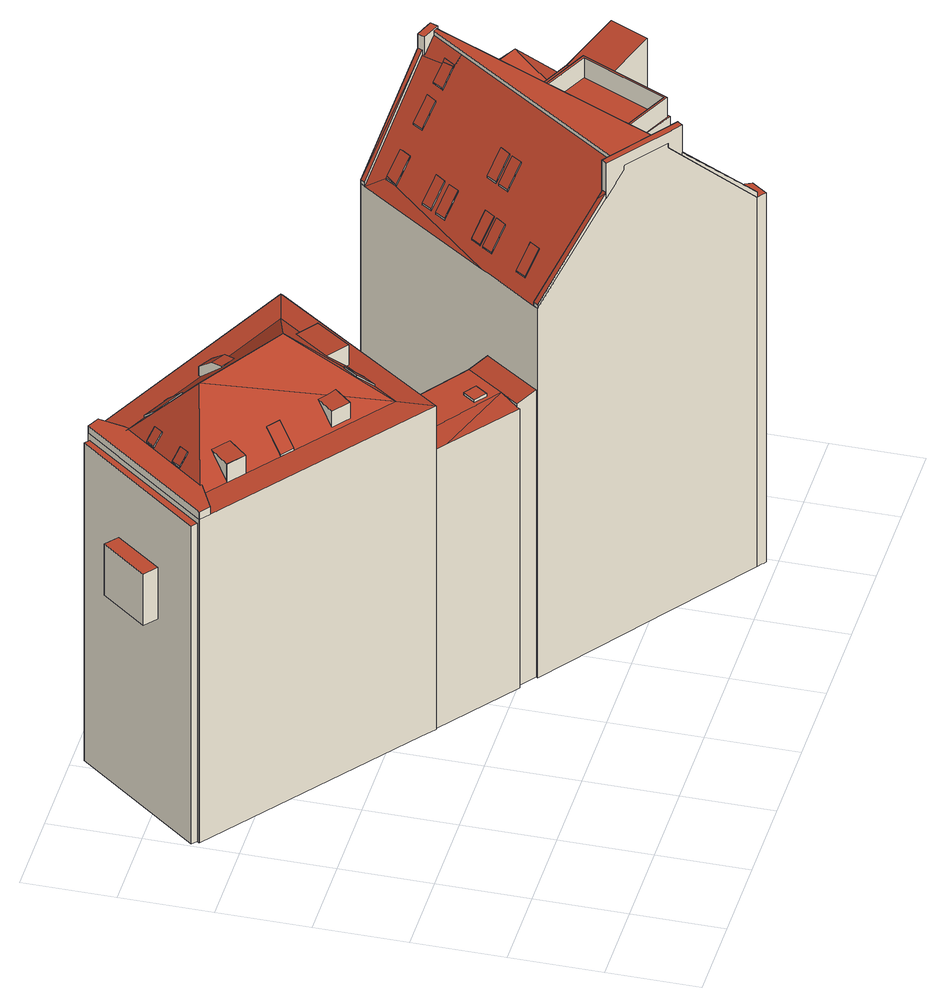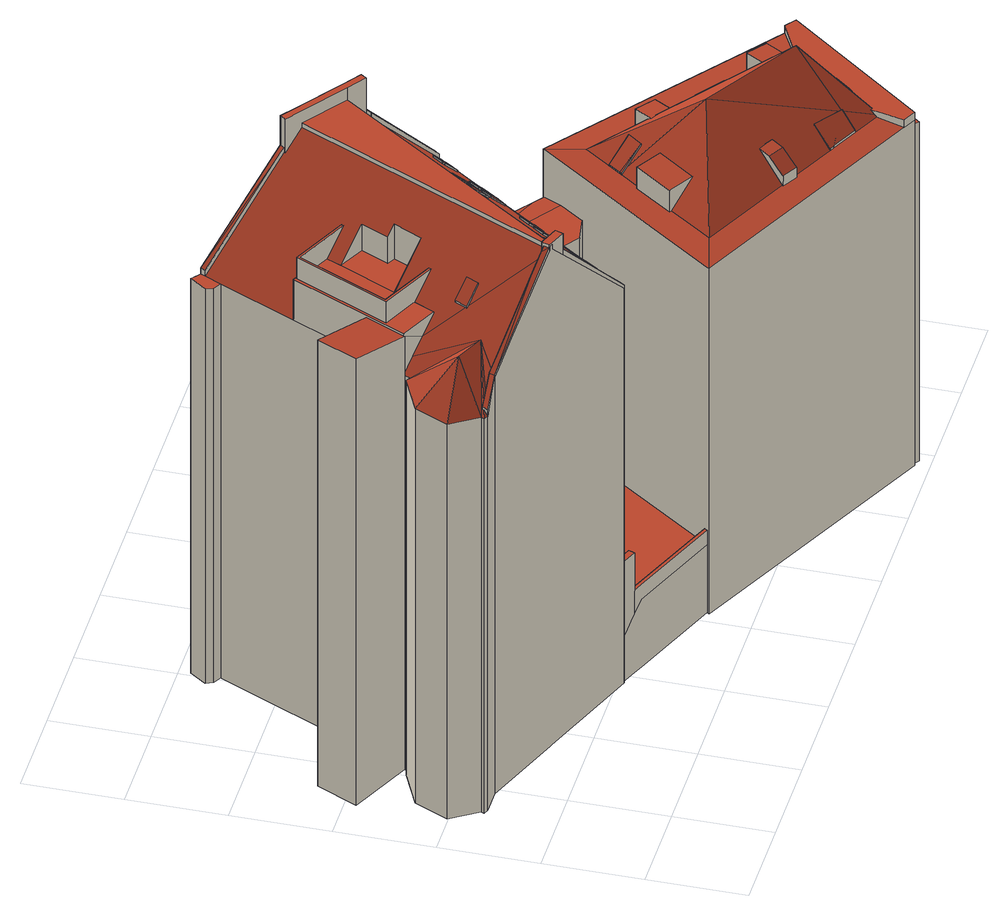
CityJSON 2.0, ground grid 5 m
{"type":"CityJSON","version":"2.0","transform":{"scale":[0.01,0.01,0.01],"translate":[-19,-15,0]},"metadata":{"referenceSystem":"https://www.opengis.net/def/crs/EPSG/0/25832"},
"CityObjects":{
"building1":{"type":"Building","attributes":{"Grundfläche 2D":454.69,"Grundhöhe NN":11.96,"_sourceDataset":"Hamburg LoD3.0-HH Area 1 (2023), tile 6433","_sourceUrl":"https://suche.transparenz.hamburg.de/dataset/3d-gebaeudemodell-lod3-0-hh-hamburg5","name":"Civic building","measuredHeight":29.89,"_assetSource":"Hamburg LoD3.0-HH Area 1 (2023), tile 6433","_license":"Datenlizenz Deutschland – Namensnennung – Version 2.0","_attribution":"Freie und Hansestadt Hamburg, Landesbetrieb Geoinformation und Vermessung"},"children":["building1-1","building1-2","building1-3","building1-4","building1-5","building1-6","building1-7","building1-8","building1-9","building1-10","building1-11","building1-12","building1-13","building1-14","building1-15","building1-16","building1-17","building1-18","building1-19","building1-20","building1-21","building1-22","building1-23","building1-24","building1-25","building1-26","building1-27","building1-28","building1-29","building1-30","building1-31"],"geometry":[{"type":"MultiSurface","lod":"3","boundaries":[[[0,1,2,3,4,5,6,7,8,9,10,11]],[[12,13,14,15,16,17]],[[18,19,20,21,22,23,24,25]],[[26,27,28,29,30,31,32]],[[26,32,31,33,34,35,36,37,38,39,40,41,42]],[[43,44,45,46,47,48,49,50,51]],[[47,46,52]],[[53,54,55,56,57,58,59]],[[60,61,62,63,64,65,59,58,66,67,51,50]],[[68,64,63,69]],[[70,71,5,4,55,54,53,59,72]],[[6,5,71]],[[64,73,59,65]],[[73,64,68]],[[63,62,61,60,50,73,68,69]],[[72,59,73,71,70]],[[74,45,44,75]],[[45,74,76]],[[50,49,48,47,52,76,73]],[[46,76,52]],[[45,76,46]],[[6,71,74,75,7]],[[76,71,73]],[[74,71,76]],[[77,78,79,80,81]],[[82,80,79,83]],[[80,82,84,85]],[[86,87,88,89,90,89,91,92,93,94,95,96,97,98,99,100,101,102]],[[103,100,104,105,102]],[[103,102,101]],[[91,89,88,106]],[[101,100,103]],[[107,108,109,110,111,112,113,114,115,116,117,118,119,120,121,122,123,124,125,126,127,128,129,130,131,132,133]],[[134,135,136,137,138]],[[130,129,128,137,136,139,140,141,132,131]],[[136,135,142,143]],[[142,144,143]],[[144,145,143]],[[145,146,143]],[[147,148,136,146,149]],[[146,136,143]],[[150,136,148,147,149,151]],[[139,136,150,151,140]],[[152,153,154,155,156,157,158,159]],[[160,161,162,163,164,112,111,110,165]],[[166,167,168,169]],[[170,171,172,173,174]],[[175,176,177,178]],[[179,180,81,80,181,182]],[[157,156,155,105,104,100,99,98,158]],[[133,132,154,153,152,159,108,107]],[[11,183,184,185,1,0]],[[1,185,186,2]],[[56,3,2,186]],[[55,4,3,56]],[[7,75,44,43,10,9,8]],[[183,11,10,43]],[[124,12,17,125]],[[25,24,127,126]],[[14,13,117,116]],[[20,115,114,21]],[[21,114,113,22]],[[23,22,113,187,172,171]],[[24,23,171,128,127]],[[137,128,171,138]],[[188,27,26,42,41,189,190,191]],[[168,167,192,193,185,184,183,194,195]],[[196,186,185,193]],[[197,198,58,57,56,186,196]],[[79,78,29,28,27,188,199,51,67,66,58,198,200,83]],[[194,183,43,51,199]],[[30,77,81,33,31]],[[78,77,30,29]],[[201,84,82,83,200]],[[85,84,201,202]],[[203,161,160,165,110,204,205,206]],[[207,162,161,203]],[[208,163,162,207]],[[209,210,112,164,163,208]],[[211,169,168,195]],[[169,211,212,166],[177,176,213,214]],[[192,167,166,212]],[[171,170,134,138]],[[173,172,187,215,216]],[[217,174,173,216]],[[170,174,217,218,134]],[[40,39,38,37,36,35,34,180,179,182,219,220,96,95,94,93,92,91,106,88,87,86,221,189,41]],[[97,96,220,222,223,204,110,109,108,159,158,98]],[[187,113,112,210,215]],[[224,135,134,218]],[[225,142,135,224]],[[226,144,142,225]],[[227,145,144,226]],[[228,146,145,227]],[[229,149,146,228]],[[230,151,149,229]],[[231,140,151,230]],[[141,140,231,232,233,221,86,102,105,155,154,132]],[[234,175,178,235]],[[213,176,175,234]],[[235,178,177,214]],[[81,180,34,33]],[[80,85,181]],[[182,181,85,202,219]],[[226,225,224,218,217,216,215,210,209,208,207,203,206,205,204,223,222,220,219,202,201,200,198,197,196,193,192,212,211,195,194,199,188,191,190,189,221,233,232,231,230,229,228,227]],[[235,214,213,234]]],"semantics":{"surfaces":[{"type":"RoofSurface"},{"type":"WallSurface"},{"type":"GroundSurface"}],"values":[0,0,0,0,0,0,0,0,0,0,0,0,0,0,0,0,0,0,0,0,0,0,0,0,0,0,0,0,0,0,0,0,0,0,0,0,0,0,0,0,0,0,0,0,0,0,0,0,0,1,1,1,1,1,1,1,1,1,1,1,1,1,1,1,1,1,1,1,1,1,1,1,1,1,1,1,1,1,1,1,1,1,1,1,1,1,1,1,1,1,1,1,1,1,1,1,1,1,1,1,1,1,1,1,2,2]}}]},
"building1-1":{"type":"BuildingInstallation","attributes":{"relationToConstruction":"outside","_sourceDataset":"Hamburg LoD3.0-HH Area 1 (2023), tile 6433","_sourceUrl":"https://suche.transparenz.hamburg.de/dataset/3d-gebaeudemodell-lod3-0-hh-hamburg5"},"parents":["building1"],"geometry":[{"type":"MultiSurface","lod":"3","boundaries":[[[236,237,238,239]],[[240,236,239,241]],[[242,238,237,243]],[[243,237,236,240]],[[241,239,238,242]]],"semantics":{"surfaces":[{"type":"RoofSurface"},{"type":"WallSurface"}],"values":[0,1,1,1,1]}}]},
"building1-2":{"type":"BuildingInstallation","attributes":{"relationToConstruction":"outside","_sourceDataset":"Hamburg LoD3.0-HH Area 1 (2023), tile 6433","_sourceUrl":"https://suche.transparenz.hamburg.de/dataset/3d-gebaeudemodell-lod3-0-hh-hamburg5"},"parents":["building1"],"geometry":[{"type":"MultiSurface","lod":"3","boundaries":[[[244,245,246,247,248,249]],[[250,251,248,247,246,252]],[[253,254,245,244,249,255]],[[252,246,245,254]],[[255,249,248,251]]],"semantics":{"surfaces":[{"type":"RoofSurface"},{"type":"WallSurface"}],"values":[0,1,1,1,1]}}]},
"building1-3":{"type":"BuildingInstallation","attributes":{"relationToConstruction":"outside","_sourceDataset":"Hamburg LoD3.0-HH Area 1 (2023), tile 6433","_sourceUrl":"https://suche.transparenz.hamburg.de/dataset/3d-gebaeudemodell-lod3-0-hh-hamburg5"},"parents":["building1"],"geometry":[{"type":"MultiSurface","lod":"3","boundaries":[[[256,257,258]],[[259,257,256,260,261,262]],[[256,74,76]],[[258,74,256]],[[263,260,256,76]],[[257,45,74,258]],[[260,263,47,261]],[[261,47,52,262]],[[46,259,262,52]],[[259,46,45,257]]],"semantics":{"surfaces":[{"type":"RoofSurface"},{"type":"WallSurface"}],"values":[0,0,1,1,1,1,1,1,1,1]}}]},
"building1-4":{"type":"BuildingInstallation","attributes":{"relationToConstruction":"outside","_sourceDataset":"Hamburg LoD3.0-HH Area 1 (2023), tile 6433","_sourceUrl":"https://suche.transparenz.hamburg.de/dataset/3d-gebaeudemodell-lod3-0-hh-hamburg5"},"parents":["building1"],"geometry":[{"type":"MultiSurface","lod":"3","boundaries":[[[264,265,266,267,268,269,270]],[[60,266,265,264,271]],[[272,270,269,268,61]],[[271,264,270,272]]],"semantics":{"surfaces":[{"type":"RoofSurface"},{"type":"WallSurface"}],"values":[0,1,1,1]}}]},
"building1-5":{"type":"BuildingInstallation","attributes":{"relationToConstruction":"outside","_sourceDataset":"Hamburg LoD3.0-HH Area 1 (2023), tile 6433","_sourceUrl":"https://suche.transparenz.hamburg.de/dataset/3d-gebaeudemodell-lod3-0-hh-hamburg5"},"parents":["building1"],"geometry":[{"type":"MultiSurface","lod":"3","boundaries":[[[273,274,275,276]],[[277,273,276,278]],[[274,279,280,275]],[[53,276,275,280]],[[276,53,278]],[[54,273,277]],[[279,274,273,54]]],"semantics":{"surfaces":[{"type":"RoofSurface"},{"type":"WallSurface"}],"values":[0,0,1,1,1,1,1]}}]},
"building1-6":{"type":"BuildingInstallation","attributes":{"relationToConstruction":"outside","_sourceDataset":"Hamburg LoD3.0-HH Area 1 (2023), tile 6433","_sourceUrl":"https://suche.transparenz.hamburg.de/dataset/3d-gebaeudemodell-lod3-0-hh-hamburg5"},"parents":["building1"],"geometry":[{"type":"MultiSurface","lod":"3","boundaries":[[[281,282,283,284]],[[283,285,284]],[[285,286,287,288,284]],[[289,284,288,62]],[[290,281,284,289]],[[65,282,281,290]],[[64,283,282,65]],[[68,285,283,64]],[[69,63,62,288,287,286,285,68]]],"semantics":{"surfaces":[{"type":"RoofSurface"},{"type":"WallSurface"}],"values":[0,0,0,1,1,1,1,1,1]}}]},
"building1-7":{"type":"BuildingInstallation","attributes":{"relationToConstruction":"outside","_sourceDataset":"Hamburg LoD3.0-HH Area 1 (2023), tile 6433","_sourceUrl":"https://suche.transparenz.hamburg.de/dataset/3d-gebaeudemodell-lod3-0-hh-hamburg5"},"parents":["building1"],"geometry":[{"type":"MultiSurface","lod":"3","boundaries":[[[291,292,293,294,295]],[[293,292,296,297,298,299]],[[300,295,294]],[[292,291,49,301,297,296]],[[297,301,302,298]],[[48,300,294,293,299,298,302]]],"semantics":{"surfaces":[{"type":"RoofSurface"},{"type":"WallSurface"}],"values":[0,0,1,1,1,1]}}]},
"building1-8":{"type":"BuildingInstallation","attributes":{"relationToConstruction":"outside","_sourceDataset":"Hamburg LoD3.0-HH Area 1 (2023), tile 6433","_sourceUrl":"https://suche.transparenz.hamburg.de/dataset/3d-gebaeudemodell-lod3-0-hh-hamburg5"},"parents":["building1"],"geometry":[{"type":"MultiSurface","lod":"3","boundaries":[[[303,304,305,306]],[[307,303,306,308]],[[303,307,309,304]],[[310,305,304,309]],[[305,310,308,306]]],"semantics":{"surfaces":[{"type":"RoofSurface"},{"type":"WallSurface"}],"values":[0,1,1,1,1]}}]},
"building1-9":{"type":"BuildingInstallation","attributes":{"relationToConstruction":"outside","_sourceDataset":"Hamburg LoD3.0-HH Area 1 (2023), tile 6433","_sourceUrl":"https://suche.transparenz.hamburg.de/dataset/3d-gebaeudemodell-lod3-0-hh-hamburg5"},"parents":["building1"],"geometry":[{"type":"MultiSurface","lod":"3","boundaries":[[[311,312,313,314]],[[315,312,311]],[[314,109,110,311]],[[311,110,111,315]],[[315,111,316,313,312]]],"semantics":{"surfaces":[{"type":"RoofSurface"},{"type":"WallSurface"}],"values":[0,0,1,1,1]}}]},
"building1-10":{"type":"BuildingInstallation","attributes":{"relationToConstruction":"outside","_sourceDataset":"Hamburg LoD3.0-HH Area 1 (2023), tile 6433","_sourceUrl":"https://suche.transparenz.hamburg.de/dataset/3d-gebaeudemodell-lod3-0-hh-hamburg5"},"parents":["building1"],"geometry":[{"type":"MultiSurface","lod":"3","boundaries":[[[317,318,319,320,118,13,12,123]],[[122,317,123]],[[317,122,121,318]],[[318,121,120,319]],[[319,120,119,320]],[[119,118,320]],[[124,123,12]],[[117,13,118]]],"semantics":{"surfaces":[{"type":"RoofSurface"},{"type":"WallSurface"}],"values":[0,1,1,1,1,1,1,1]}}]},
"building1-11":{"type":"BuildingInstallation","attributes":{"relationToConstruction":"outside","_sourceDataset":"Hamburg LoD3.0-HH Area 1 (2023), tile 6433","_sourceUrl":"https://suche.transparenz.hamburg.de/dataset/3d-gebaeudemodell-lod3-0-hh-hamburg5"},"parents":["building1"],"geometry":[{"type":"MultiSurface","lod":"3","boundaries":[[[321,322,323,324,325,326,327,328,329,330,331]],[[332,333,334,335,327,326,325]],[[335,97,98,158,159,108,109,314,330,329,328,327]],[[330,314,313,316,336,321,331]],[[337,107,152,157,324,323,322,321,336]],[[99,332,325,324,157]]],"semantics":{"surfaces":[{"type":"RoofSurface"},{"type":"WallSurface"}],"values":[0,1,1,1,1,1]}}]},
"building1-12":{"type":"BuildingInstallation","attributes":{"relationToConstruction":"outside","_sourceDataset":"Hamburg LoD3.0-HH Area 1 (2023), tile 6433","_sourceUrl":"https://suche.transparenz.hamburg.de/dataset/3d-gebaeudemodell-lod3-0-hh-hamburg5"},"parents":["building1"],"geometry":[{"type":"MultiSurface","lod":"3","boundaries":[[[338,339,340,341,342,343]],[[344,342,341,345]],[[346,347,338,343,342,344]],[[348,339,338,347]],[[349,345,341,340,339,348]]],"semantics":{"surfaces":[{"type":"RoofSurface"},{"type":"WallSurface"}],"values":[0,1,1,1,1]}}]},
"building1-13":{"type":"BuildingInstallation","attributes":{"relationToConstruction":"outside","_sourceDataset":"Hamburg LoD3.0-HH Area 1 (2023), tile 6433","_sourceUrl":"https://suche.transparenz.hamburg.de/dataset/3d-gebaeudemodell-lod3-0-hh-hamburg5"},"parents":["building1"],"geometry":[{"type":"MultiSurface","lod":"3","boundaries":[[[350,351,352,353,354,355]],[[356,350,355,357]],[[358,351,350,356]],[[129,359,353,352,351,358]],[[130,357,355,354,353,359]]],"semantics":{"surfaces":[{"type":"RoofSurface"},{"type":"WallSurface"}],"values":[0,1,1,1,1]}}]},
"building1-14":{"type":"BuildingInstallation","attributes":{"relationToConstruction":"outside","_sourceDataset":"Hamburg LoD3.0-HH Area 1 (2023), tile 6433","_sourceUrl":"https://suche.transparenz.hamburg.de/dataset/3d-gebaeudemodell-lod3-0-hh-hamburg5"},"parents":["building1"],"geometry":[{"type":"MultiSurface","lod":"3","boundaries":[[[360,361,362,363,364]],[[365,366,363,362]],[[367,368,369,363,366,370,371]],[[372,373,361,360]],[[147,151,369,368,367,374]],[[366,365,362,361,373,375,131,376,139,377]],[[366,377,150,148,374,367,371,370]],[[369,151,140,363]],[[141,364,363,140]]],"semantics":{"surfaces":[{"type":"RoofSurface"},{"type":"WallSurface"}],"values":[0,0,0,0,1,1,1,1,1]}}]},
"building1-15":{"type":"BuildingInstallation","attributes":{"relationToConstruction":"outside","_sourceDataset":"Hamburg LoD3.0-HH Area 1 (2023), tile 6433","_sourceUrl":"https://suche.transparenz.hamburg.de/dataset/3d-gebaeudemodell-lod3-0-hh-hamburg5"},"parents":["building1"],"geometry":[{"type":"MultiSurface","lod":"3","boundaries":[[[378,379,380,381,382,383]],[[384,382,381,385]],[[386,387,378,383,382,384]],[[388,379,378,387]],[[389,385,381,380,379,388]]],"semantics":{"surfaces":[{"type":"RoofSurface"},{"type":"WallSurface"}],"values":[0,1,1,1,1]}}]},
"building1-16":{"type":"BuildingInstallation","attributes":{"relationToConstruction":"outside","_sourceDataset":"Hamburg LoD3.0-HH Area 1 (2023), tile 6433","_sourceUrl":"https://suche.transparenz.hamburg.de/dataset/3d-gebaeudemodell-lod3-0-hh-hamburg5"},"parents":["building1"],"geometry":[{"type":"MultiSurface","lod":"3","boundaries":[[[390,391,392,393,394,395,396,397]],[[16,392,391,125,17]],[[15,393,392,16]],[[15,14,116,394,393]],[[20,19,396,395,115]],[[18,397,396,19]],[[18,25,126,390,397]]],"semantics":{"surfaces":[{"type":"RoofSurface"},{"type":"WallSurface"}],"values":[0,1,1,1,1,1,1]}}]},
"building1-17":{"type":"BuildingInstallation","attributes":{"relationToConstruction":"outside","_sourceDataset":"Hamburg LoD3.0-HH Area 1 (2023), tile 6433","_sourceUrl":"https://suche.transparenz.hamburg.de/dataset/3d-gebaeudemodell-lod3-0-hh-hamburg5"},"parents":["building1"],"geometry":[{"type":"MultiSurface","lod":"3","boundaries":[[[398,399,400,401,402,403]],[[404,402,401,405]],[[406,407,398,403,402,404]],[[398,407,408,399]],[[399,408,409,405,401,400]]],"semantics":{"surfaces":[{"type":"RoofSurface"},{"type":"WallSurface"}],"values":[0,1,1,1,1]}}]},
"building1-18":{"type":"BuildingInstallation","attributes":{"relationToConstruction":"outside","_sourceDataset":"Hamburg LoD3.0-HH Area 1 (2023), tile 6433","_sourceUrl":"https://suche.transparenz.hamburg.de/dataset/3d-gebaeudemodell-lod3-0-hh-hamburg5"},"parents":["building1"],"geometry":[{"type":"MultiSurface","lod":"3","boundaries":[[[335,410,411,412,413]],[[334,414,335]],[[414,410,335]],[[95,96,413,412,411,94]],[[97,335,413,96]],[[415,414,334,333]],[[410,414,415,416]],[[94,411,410,416]]],"semantics":{"surfaces":[{"type":"RoofSurface"},{"type":"WallSurface"}],"values":[0,0,0,1,1,1,1,1]}}]},
"building1-19":{"type":"BuildingInstallation","attributes":{"relationToConstruction":"outside","_sourceDataset":"Hamburg LoD3.0-HH Area 1 (2023), tile 6433","_sourceUrl":"https://suche.transparenz.hamburg.de/dataset/3d-gebaeudemodell-lod3-0-hh-hamburg5"},"parents":["building1"],"geometry":[{"type":"MultiSurface","lod":"3","boundaries":[[[417,418,419,420,421,422,423,424,425,426]],[[427,425,424,428]],[[425,427,429,430,417,426]],[[431,432,420,419,418,417,430,433]],[[434,422,421,420,432,435]],[[423,422,434,436]],[[423,436,428,424]]],"semantics":{"surfaces":[{"type":"RoofSurface"},{"type":"WallSurface"}],"values":[0,1,1,1,1,1,1]}}]},
"building1-20":{"type":"BuildingInstallation","attributes":{"relationToConstruction":"outside","_sourceDataset":"Hamburg LoD3.0-HH Area 1 (2023), tile 6433","_sourceUrl":"https://suche.transparenz.hamburg.de/dataset/3d-gebaeudemodell-lod3-0-hh-hamburg5"},"parents":["building1"],"geometry":[{"type":"MultiSurface","lod":"3","boundaries":[[[437,438,439]],[[438,440,441,439]],[[86,438,437,102]],[[438,86,87,88,441,440]],[[442,439,441,88]]],"semantics":{"surfaces":[{"type":"RoofSurface"},{"type":"WallSurface"}],"values":[0,0,1,1,1]}}]},
"building1-21":{"type":"BuildingInstallation","attributes":{"relationToConstruction":"outside","_sourceDataset":"Hamburg LoD3.0-HH Area 1 (2023), tile 6433","_sourceUrl":"https://suche.transparenz.hamburg.de/dataset/3d-gebaeudemodell-lod3-0-hh-hamburg5"},"parents":["building1"],"geometry":[{"type":"MultiSurface","lod":"3","boundaries":[[[443,444,445,446,447,448,449,450]],[[451,447,446,445,452]],[[447,451,453,454,449,448]],[[450,449,454,455,443]],[[443,455,456,452,445,444]]],"semantics":{"surfaces":[{"type":"RoofSurface"},{"type":"WallSurface"}],"values":[0,1,1,1,1]}}]},
"building1-22":{"type":"BuildingInstallation","attributes":{"relationToConstruction":"outside","_sourceDataset":"Hamburg LoD3.0-HH Area 1 (2023), tile 6433","_sourceUrl":"https://suche.transparenz.hamburg.de/dataset/3d-gebaeudemodell-lod3-0-hh-hamburg5"},"parents":["building1"],"geometry":[{"type":"MultiSurface","lod":"3","boundaries":[[[457,458,459,460,461]],[[458,462,459]],[[463,459,462,464]],[[457,465,89,458]],[[89,464,462]],[[89,462,458]],[[459,463,466,460]],[[465,457,461,460,466,90]]],"semantics":{"surfaces":[{"type":"RoofSurface"},{"type":"WallSurface"}],"values":[0,0,1,1,1,1,1,1]}}]},
"building1-23":{"type":"BuildingInstallation","attributes":{"relationToConstruction":"outside","_sourceDataset":"Hamburg LoD3.0-HH Area 1 (2023), tile 6433","_sourceUrl":"https://suche.transparenz.hamburg.de/dataset/3d-gebaeudemodell-lod3-0-hh-hamburg5"},"parents":["building1"],"geometry":[{"type":"MultiSurface","lod":"3","boundaries":[[[467,468,469,470,471,472]],[[473,467,472,474]],[[467,473,475,476,469,468]],[[469,476,477,470]],[[470,477,478,474,472,471]]],"semantics":{"surfaces":[{"type":"RoofSurface"},{"type":"WallSurface"}],"values":[0,1,1,1,1]}}]},
"building1-24":{"type":"BuildingInstallation","attributes":{"relationToConstruction":"outside","_sourceDataset":"Hamburg LoD3.0-HH Area 1 (2023), tile 6433","_sourceUrl":"https://suche.transparenz.hamburg.de/dataset/3d-gebaeudemodell-lod3-0-hh-hamburg5"},"parents":["building1"],"geometry":[{"type":"MultiSurface","lod":"3","boundaries":[[[479,480,481,482,483,484,485,486,487,488,489]],[[490,481,480,437,439,442]],[[483,482,481,490,104,156,153,133,491,484]],[[491,375,373,372,360,364,488,487,486,485,484]],[[364,141,132,154,155,105,102,437,480,479,489,488]]],"semantics":{"surfaces":[{"type":"RoofSurface"},{"type":"WallSurface"}],"values":[0,1,1,1,1]}}]},
"building1-25":{"type":"BuildingInstallation","attributes":{"relationToConstruction":"outside","_sourceDataset":"Hamburg LoD3.0-HH Area 1 (2023), tile 6433","_sourceUrl":"https://suche.transparenz.hamburg.de/dataset/3d-gebaeudemodell-lod3-0-hh-hamburg5"},"parents":["building1"],"geometry":[{"type":"MultiSurface","lod":"3","boundaries":[[[492,493,494]],[[495,492,494,496]],[[497,493,492,498,499]],[[103,494,493,101]],[[500,501,497,499,498,502]],[[495,503,504,502,498,492]],[[497,501,101,493]],[[494,103,505,496]],[[495,496,505,503]]],"semantics":{"surfaces":[{"type":"RoofSurface"},{"type":"WallSurface"}],"values":[0,0,0,1,1,1,1,1,1]}}]},
"building1-26":{"type":"BuildingInstallation","attributes":{"relationToConstruction":"outside","_sourceDataset":"Hamburg LoD3.0-HH Area 1 (2023), tile 6433","_sourceUrl":"https://suche.transparenz.hamburg.de/dataset/3d-gebaeudemodell-lod3-0-hh-hamburg5"},"parents":["building1"],"geometry":[{"type":"MultiSurface","lod":"3","boundaries":[[[506,507,508,509,510,511]],[[512,510,509,513]],[[514,515,506,511,510,512]],[[516,507,506,515]],[[517,513,509,508,507,516]]],"semantics":{"surfaces":[{"type":"RoofSurface"},{"type":"WallSurface"}],"values":[0,1,1,1,1]}}]},
"building1-27":{"type":"BuildingInstallation","attributes":{"relationToConstruction":"outside","_sourceDataset":"Hamburg LoD3.0-HH Area 1 (2023), tile 6433","_sourceUrl":"https://suche.transparenz.hamburg.de/dataset/3d-gebaeudemodell-lod3-0-hh-hamburg5"},"parents":["building1"],"geometry":[{"type":"MultiSurface","lod":"3","boundaries":[[[518,519,520,521,522,523]],[[524,522,521,525]],[[522,524,526,527,518,523]],[[528,519,518,527]],[[519,528,529,525,521,520]]],"semantics":{"surfaces":[{"type":"RoofSurface"},{"type":"WallSurface"}],"values":[0,1,1,1,1]}}]},
"building1-28":{"type":"BuildingInstallation","attributes":{"relationToConstruction":"outside","_sourceDataset":"Hamburg LoD3.0-HH Area 1 (2023), tile 6433","_sourceUrl":"https://suche.transparenz.hamburg.de/dataset/3d-gebaeudemodell-lod3-0-hh-hamburg5"},"parents":["building1"],"geometry":[{"type":"MultiSurface","lod":"3","boundaries":[[[530,531,532,533,534,535,536,537]],[[28,537,536,27]],[[32,538,539,540,533,532,531,530,537,28]],[[534,42,26,27,536,535]]],"semantics":{"surfaces":[{"type":"RoofSurface"},{"type":"WallSurface"}],"values":[0,1,1,1]}}]},
"building1-29":{"type":"BuildingInstallation","attributes":{"relationToConstruction":"outside","_sourceDataset":"Hamburg LoD3.0-HH Area 1 (2023), tile 6433","_sourceUrl":"https://suche.transparenz.hamburg.de/dataset/3d-gebaeudemodell-lod3-0-hh-hamburg5"},"parents":["building1"],"geometry":[{"type":"MultiSurface","lod":"3","boundaries":[[[541,542,543,544,545]],[[41,541,545,40]],[[41,42,534,542,541]],[[542,534,533,540,546,544,543]],[[546,40,545,544]]],"semantics":{"surfaces":[{"type":"RoofSurface"},{"type":"WallSurface"}],"values":[0,1,1,1,1]}}]},
"building1-30":{"type":"BuildingInstallation","attributes":{"relationToConstruction":"outside","_sourceDataset":"Hamburg LoD3.0-HH Area 1 (2023), tile 6433","_sourceUrl":"https://suche.transparenz.hamburg.de/dataset/3d-gebaeudemodell-lod3-0-hh-hamburg5"},"parents":["building1"],"geometry":[{"type":"MultiSurface","lod":"3","boundaries":[[[547,548,549,550,70]],[[548,551,552,549]],[[72,550,549,552]],[[551,548,547]]],"semantics":{"surfaces":[{"type":"RoofSurface"},{"type":"WallSurface"}],"values":[0,1,1,1]}}]},
"building1-31":{"type":"BuildingInstallation","attributes":{"relationToConstruction":"outside","_sourceDataset":"Hamburg LoD3.0-HH Area 1 (2023), tile 6433","_sourceUrl":"https://suche.transparenz.hamburg.de/dataset/3d-gebaeudemodell-lod3-0-hh-hamburg5"},"parents":["building1"],"geometry":[{"type":"MultiSurface","lod":"3","boundaries":[[[553,554,555,556,557,558]],[[557,559,560,561,553,558]],[[556,562,559,557]],[[553,561,563,554]],[[555,554,563,562,556]]],"semantics":{"surfaces":[{"type":"RoofSurface"},{"type":"WallSurface"}],"values":[0,1,1,1,1]}}]}
},
"vertices":[
[51,2232,2061],[41,2218,2061],[40,2218,2061],[95,2176,2061],[264,2262,2061],[257,2268,2061],[616,2730,2061],[626,2724,2061],[630,2742,2061],[632,2755,2061],[662,2896,2061],[594,2929,2061],[3149,1080,2538],[3012,788,2538],[2976,712,2538],[3154,629,2538],[3372,1094,2538],[3194,1178,2538],[3389,1102,2538],[3159,613,2538],[2971,701,2538],[2969,696,2538],[3170,601,2538],[3451,1202,2538],[3250,1296,2538],[3200,1190,2538],[2413,2082,394],[1934,2274,394],[1922,2258,394],[1404,1537,394],[1537,1560,394],[1876,1321,394],[2401,2066,394],[1894,1308,372],[1995,1237,252],[1998,1242,252],[2018,1271,252],[2057,1326,252],[2107,1397,252],[2440,1869,252],[2530,1997,252],[2551,2026,252],[2464,2061,341],[662,2896,2016],[632,2755,2029],[772,2688,2029],[912,2621,2029],[938,2609,2029],[1168,2499,2029],[1251,2459,2029],[1729,2230,2029],[1941,2284,2016],[913,2621,2029],[448,2084,2029],[354,2156,2029],[233,2247,2029],[95,2176,2016],[1161,1367,2016],[1239,1308,2016],[1209,1507,2029],[1570,2008,2029],[1431,1816,2029],[1359,1716,2029],[1355,1710,2029],[1350,1703,2029],[1306,1642,2029],[1242,1313,2016],[1934,2274,2016],[1350,1704,2029],[1351,1705,2029],[1011,1814,2157],[652,2373,2389],[1048,1757,2133],[1153,2070,2389],[728,2615,2107],[630,2742,2041],[729,2614,2107],[1537,1560,1762],[1404,1537,1762],[1314,1412,1762],[1750,1104,1762],[1894,1308,1762],[1298,1271,1739],[1242,1313,1739],[1671,991,1739],[1680,1004,1741],[2555,2032,2302],[2551,2026,2302],[2538,2007,2302],[2540,1891,2375],[2625,1834,2482],[2018,1271,2302],[1998,1242,2302],[1995,1237,2302],[1791,949,2302],[1780,933,2302],[1774,925,2302],[2137,664,2771],[2232,597,2893],[2252,626,2893],[2950,1615,2893],[2905,1645,2837],[3017,1857,2804],[2906,1645,2837],[3073,1789,2893],[3099,1826,2893],[2483,1930,2302],[2478,464,2893],[2462,431,2893],[2538,377,2798],[2932,94,2302],[2944,119,2302],[2983,203,2302],[3170,601,2302],[2969,696,2533],[2971,701,2533],[2976,712,2533],[3012,788,2533],[3007,790,2538],[2873,853,2693],[2940,996,2693],[2899,1016,2740],[2969,1164,2740],[3144,1082,2538],[3149,1080,2533],[3194,1178,2533],[3200,1190,2533],[3250,1296,2533],[3328,1260,2444],[3255,1450,2596],[3251,1461,2605],[3129,1781,2861],[3113,1821,2893],[3095,1780,2893],[3455,1209,2302],[3468,1237,2302],[3388,1557,2524],[3393,1229,2371],[3451,1202,2302],[3504,1639,2453],[3535,1662,2434],[3120,1818,2886],[3492,1226,2302],[3536,1488,2524],[3691,1318,2302],[3773,1494,2302],[3684,1635,2302],[3656,1639,2328],[3632,1632,2346],[3691,1650,2302],[3589,1632,2364],[3666,1661,2302],[2478,464,2919],[3095,1780,2919],[3113,1821,2919],[3099,1826,2919],[3073,1789,2919],[2252,626,2919],[2232,597,2919],[2462,431,2919],[2966,69,2302],[2979,59,2302],[3040,143,2302],[3025,182,2302],[3020,185,2302],[2962,72,2302],[23,2254,1980],[51,2232,1980],[585,2918,1980],[556,2941,1980],[3455,1209,2528],[3451,1202,2528],[3356,998,2528],[3678,847,2605],[3777,1058,2605],[119,2526,1559],[191,2470,1559],[385,2720,1559],[314,2776,1559],[1791,949,1788],[1995,1237,1788],[1680,1004,1762],[1780,933,1788],[594,2929,2016],[51,2232,2016],[41,2218,2016],[40,2218,2016],[3356,998,2302],[1934,2274,0],[2551,2026,0],[2464,2061,0],[2413,2082,0],[51,2232,0],[41,2218,0],[594,2929,0],[585,2918,0],[40,2218,0],[1161,1367,0],[1239,1308,0],[1941,2284,0],[1242,1313,0],[1671,991,0],[1680,1004,0],[2979,59,0],[2932,94,0],[2962,72,0],[2966,69,0],[3040,143,0],[3025,182,0],[3020,185,0],[2983,203,0],[556,2941,0],[23,2254,0],[191,2470,1240],[385,2720,1240],[3356,998,0],[3678,847,0],[3777,1058,0],[3455,1209,0],[1780,933,0],[1774,925,0],[2555,2032,0],[2232,597,0],[2462,431,0],[3468,1237,0],[3492,1226,0],[3691,1318,0],[3773,1494,0],[3684,1635,0],[3691,1650,0],[3666,1661,0],[3535,1662,0],[3113,1821,0],[3099,1826,0],[119,2526,1240],[314,2776,1240],
[692,1899,2040],[759,1988,2152],[692,2038,2152],[625,1950,2040],[692,1899,2030],[625,1950,2030],[692,2038,2142],[759,1988,2142],
[545,2598,2104],[528,2612,2074],[492,2566,2074],[509,2552,2104],[532,2534,2142],[568,2581,2142],[509,2552,2094],[532,2534,2132],[492,2566,2064],[545,2598,2094],[528,2612,2064],[568,2581,2132],
[729,2614,2117],[772,2688,2039],[728,2615,2117],[912,2621,2039],[886,2521,2132],[938,2609,2039],[913,2621,2039],[886,2521,2122],
[1580,2002,2152],[1570,2008,2153],[1456,2082,2159],[1407,2014,2160],[1317,1890,2160],[1431,1816,2154],[1442,1809,2153],[1580,2002,2028],[1442,1809,2028],
[354,2156,2143],[353,2154,2143],[447,2083,2143],[448,2084,2143],[431,2257,2160],[525,2186,2160],[353,2154,2029],[447,2083,2029],
[1209,1712,2154],[1306,1642,2039],[1350,1703,2039],[1263,1786,2154],[1350,1704,2039],[1351,1705,2039],[1355,1710,2039],[1359,1716,2039],[1263,1786,2144],[1209,1712,2144],
[1177,2329,2166],[1210,2386,2157],[1130,2432,2157],[1096,2372,2166],[1142,2345,2166],[1251,2459,2090],[1254,2464,2085],[1174,2510,2085],[1168,2499,2095],[1096,2372,2162],[1254,2464,2029],[1174,2510,2028],
[1637,1214,1780],[1702,1168,1780],[1749,1234,1780],[1684,1280,1780],[1637,1214,1762],[1684,1280,1762],[1702,1168,1762],[1749,1234,1762],
[2932,94,2336],[2570,388,2799],[2554,399,2818],[2538,377,2818],[2944,119,2336],[2554,399,2792],
[2969,1164,2538],[2899,1016,2538],[2940,996,2538],[2873,853,2538],
[2559,405,2989],[2483,460,2989],[2478,464,2989],[2252,626,2989],[2158,693,2989],[2155,688,2989],[2137,664,2989],[2232,597,2989],[2462,431,2989],[2538,377,2989],[2554,399,2989],[2158,693,2771],[2155,688,2771],[2155,688,2806],[2137,664,2806],[2559,405,2791],[2483,460,2886],
[2406,1169,2706],[2445,1225,2706],[2434,1230,2694],[2346,1270,2594],[2308,1215,2594],[2318,1210,2607],[2308,1215,2584],[2346,1270,2584],[2318,1210,2597],[2406,1169,2696],[2445,1225,2696],[2434,1230,2684],
[3151,1428,2694],[3228,1392,2606],[3255,1450,2606],[3259,1457,2606],[3251,1461,2615],[3182,1493,2694],[3151,1428,2684],[3182,1493,2684],[3228,1392,2596],[3259,1457,2596],
[3119,1815,2912],[3129,1781,2890],[3172,1764,2840],[3535,1662,2443],[3120,1818,2912],[3504,1639,2464],[3522,1632,2443],[3653,1631,2341],[3656,1639,2341],[3666,1661,2340],[3589,1632,2391],[3632,1632,2357],[3117,1811,2912],[3109,1788,2912],[3653,1631,2328],[3109,1788,2883],[3172,1764,2814],[3522,1632,2431],
[2456,1241,2706],[2496,1296,2706],[2484,1302,2693],[2396,1342,2594],[2358,1287,2594],[2369,1282,2606],[2358,1287,2584],[2396,1342,2584],[2369,1282,2596],[2456,1241,2696],[2496,1296,2696],[2484,1302,2683],
[3089,1242,2661],[3084,1230,2661],[3372,1094,2661],[3154,629,2661],[2865,764,2661],[2860,753,2661],[3159,613,2661],[3389,1102,2661],
[2217,1260,2489],[2257,1316,2490],[2245,1321,2477],[2158,1361,2377],[2119,1306,2378],[2130,1301,2390],[2119,1306,2368],[2158,1361,2367],[2130,1301,2380],[2217,1260,2479],[2257,1316,2480],[2245,1321,2467],
[2126,709,2769],[1791,949,2325],[1780,933,2325],[1774,925,2325],[2127,709,2769],[2127,709,2735],[2126,709,2735],
[2018,979,2488],[2048,1022,2488],[2050,1025,2488],[2057,1034,2488],[2047,1039,2478],[2045,1040,2476],[2044,1040,2474],[1958,1080,2376],[1919,1024,2377],[1930,1019,2389],[1919,1024,2367],[1958,1080,2366],[1930,1019,2379],[2018,979,2478],[2050,1025,2478],[2057,1034,2478],[2048,1022,2478],[2045,1040,2466],[2047,1039,2468],[2044,1040,2464],
[3017,1857,2840],[2555,2032,2324],[3007,1830,2840],[2551,2026,2324],[2538,2007,2324],[3007,1830,2812],
[2826,1760,2709],[2814,1765,2696],[2726,1806,2596],[2708,1778,2596],[2688,1750,2597],[2699,1745,2609],[2786,1705,2708],[2796,1719,2708],[2688,1750,2587],[2726,1806,2586],[2699,1745,2599],[2786,1705,2698],[2826,1760,2699],[2814,1765,2686],
[2634,1848,2492],[2540,1891,2385],[2491,1833,2378],[2591,1787,2492],[2625,1834,2492],[2533,1895,2377],[2491,1833,2368],[2533,1895,2367],[2634,1848,2482],[2591,1787,2482],
[2069,1235,2378],[2080,1230,2390],[2167,1190,2489],[2207,1245,2489],[2195,1251,2476],[2108,1291,2377],[2069,1235,2368],[2108,1291,2367],[2080,1230,2380],[2167,1190,2479],[2207,1245,2479],[2195,1251,2466],
[3099,1826,2929],[3017,1857,2929],[3001,1816,2929],[3073,1789,2929],[3095,1780,2929],[3104,1777,2929],[3109,1788,2929],[3117,1811,2929],[3119,1815,2929],[3120,1818,2929],[3113,1821,2929],[3001,1816,2816],[3104,1777,2882],
[2940,1707,2839],[2905,1645,2847],[2906,1645,2847],[2953,1702,2853],[2911,1642,2853],[2827,1679,2759],[2870,1740,2759],[2836,1691,2759],[2836,1691,2749],[2827,1679,2749],[2870,1740,2749],[2953,1702,2843],[2940,1707,2829],[2911,1642,2843],
[2377,1486,2490],[2416,1541,2491],[2405,1546,2478],[2317,1586,2378],[2279,1531,2379],[2290,1526,2391],[2279,1531,2369],[2317,1586,2368],[2290,1526,2381],[2377,1486,2480],[2416,1541,2481],[2405,1546,2468],
[2436,1569,2491],[2476,1624,2491],[2464,1629,2478],[2376,1670,2378],[2338,1614,2379],[2349,1609,2391],[2338,1614,2369],[2376,1670,2368],[2349,1609,2381],[2436,1569,2481],[2476,1624,2481],[2464,1629,2468],
[2401,2066,480],[2406,2064,480],[2415,2060,480],[2457,2043,480],[2464,2061,480],[2413,2082,480],[1934,2274,480],[1922,2258,480],[2406,2064,390],[2415,2060,379],[2457,2043,336],
[2551,2026,697],[2464,2061,697],[2457,2043,697],[2451,2028,697],[2530,1997,697],[2451,2028,333],
[968,1847,2157],[902,1759,2143],[996,1688,2143],[1067,1782,2158],[902,1759,2045],[996,1688,2045],
[405,2370,2142],[441,2417,2142],[417,2435,2103],[400,2448,2074],[364,2402,2074],[381,2388,2103],[364,2402,2064],[381,2388,2093],[405,2370,2132],[400,2448,2064],[441,2417,2132]
]}
